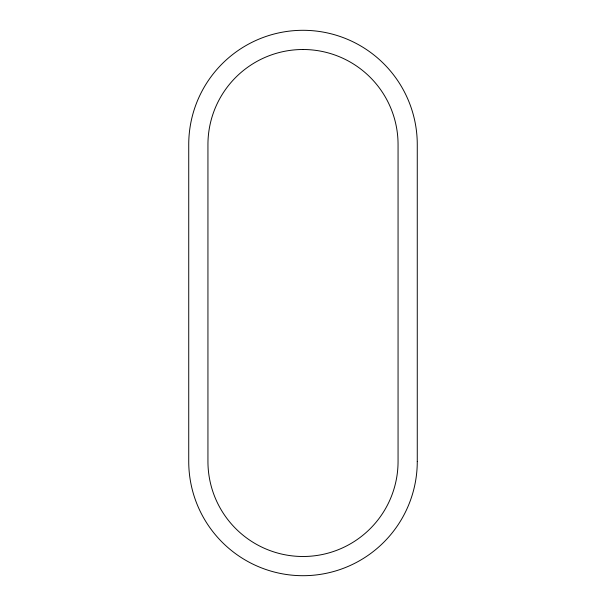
<?xml version="1.0" encoding="UTF-8"?>
<svg xmlns="http://www.w3.org/2000/svg" width="606" height="606" viewBox="0 0 606 606"><rect width="100%" height="100%" fill="white"/><g stroke="black" fill="none" stroke-linecap="round" stroke-linejoin="round"><path stroke-width="0.91" d="M303.023 49.503L303 49.503A95.051 95.051 0 0 0 207.941 144.546L207.941 461.416A95.051 95.051 0 0 0 302.985 556.497L303 556.497A95.051 95.051 0 0 0 398.059 461.454L398.059 144.584A95.051 95.051 0 0 0 303.015 49.503M417.269 461.454L417.269 144.584A114.269 114.269 0 0 0 303.023 30.3A114.269 114.269 0 0 0 188.731 144.546L188.731 461.416A114.269 114.269 0 0 0 302.977 575.7A114.269 114.269 0 0 0 417.269 461.454"/></g></svg>
